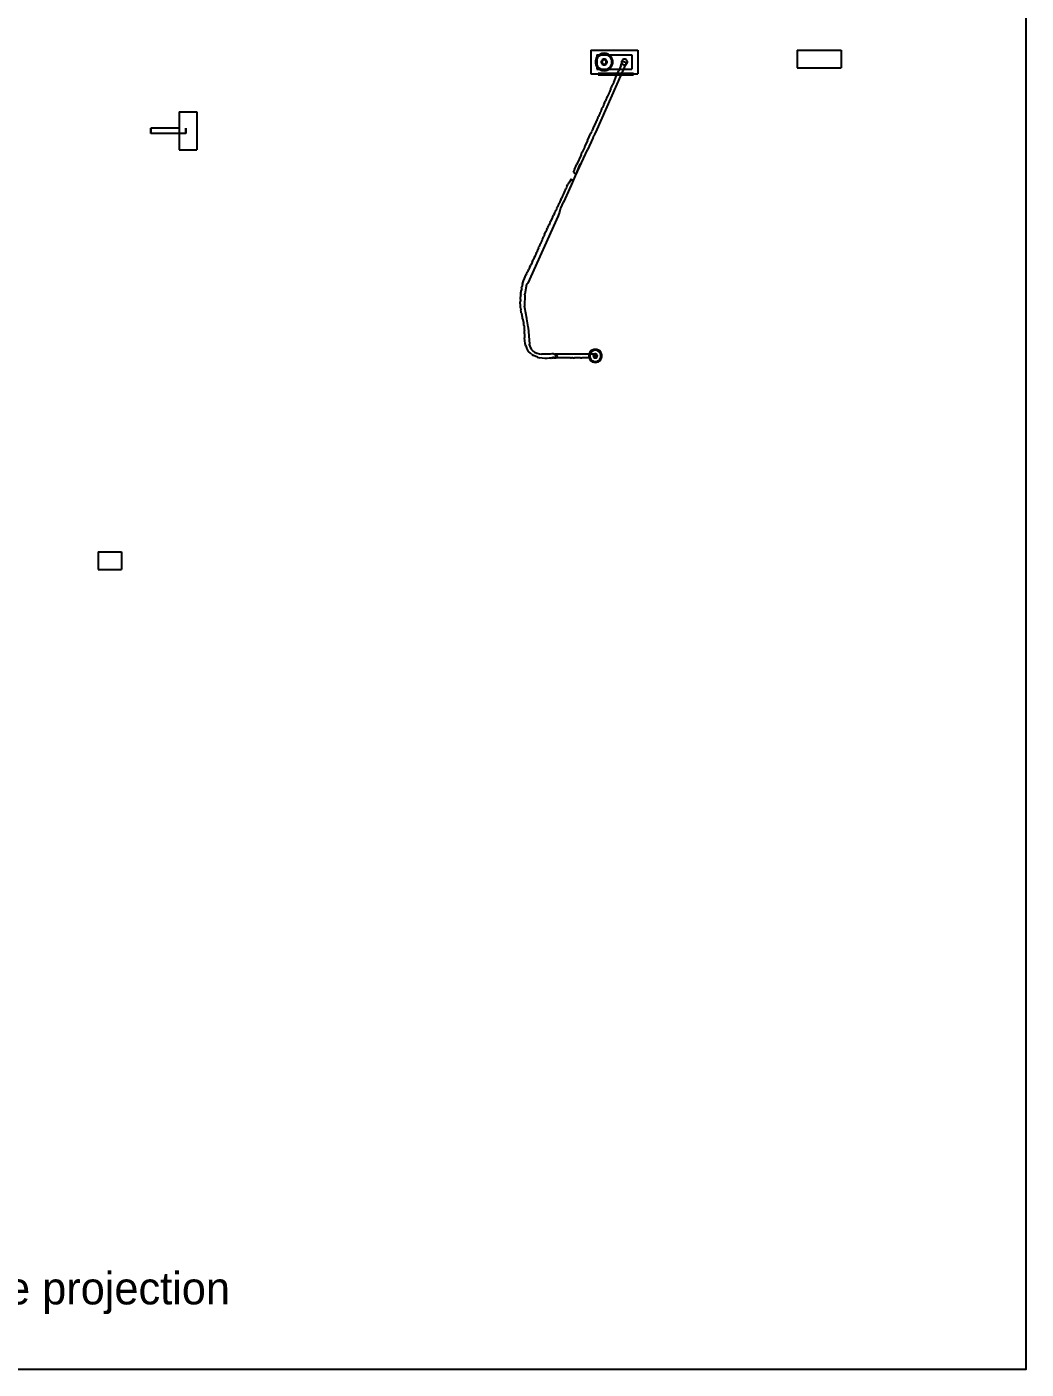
# Model space of a CAD drawing. Header units: millimetres. Extents: x -1253 to 582, y -1010 to 595.
# Drawn here: x -102 to 582, y -1010 to -92 of the extents above; entities that cross this region are included whole.
import ezdxf

# ---------------------------------------------------------------- set-up
doc = ezdxf.new("R2010")
doc.units = ezdxf.units.MM
for name, color, linetype in [('BORDER', 7, 'Continuous'), ('HIDDEN', 8, 'Continuous'), ('TEXT', 5, 'Continuous'), ('VISIBLE', 7, 'Continuous')]:
    doc.layers.add(name, color=color, linetype=linetype)

msp = doc.modelspace()

# ---------------------------------------------------------------- linework, layer by layer
at = {"layer": 'BORDER'}
msp.add_lwpolyline([(-1253.38, -1010.47), (581.55, -1010.47), (581.55, 594.76), (-1253.38, 594.76)], close=True, dxfattribs=at)
at = {"layer": 'HIDDEN'}
for points in [[(284, -108.52), (316, -108.52)], [(284, -108.52), (284, -124.52)], [(316, -108.52), (316, -124.52)], [(425, -108.52), (455, -108.52)], [(425, -108.52), (425, -120.52)], [(455, -108.52), (455, -120.52)], [(288, -111.52), (312, -111.52)], [(288, -111.52), (288, -121.52)], [(288, -113.23), (288, -119.81)], [(289.76, -111.52), (296.24, -111.52)], [(291.13, -115.81), (291.01, -116.28)], [(291.13, -115.81), (291.01, -116.28)], [(291.13, -115.81), (291.01, -116.28)], [(291.01, -116.28), (291.01, -116.76)], [(291.01, -116.28), (291.01, -116.76)], [(291.01, -116.28), (291.01, -116.76)], [(291.01, -116.76), (291.13, -117.23)], [(291.01, -116.76), (291.13, -117.23)], [(291.01, -116.76), (291.13, -117.23)], [(291.35, -115.38), (291.13, -115.81)], [(291.35, -115.38), (291.13, -115.81)], [(291.35, -115.38), (291.13, -115.81)], [(291.13, -117.23), (291.35, -117.66)], [(291.13, -117.23), (291.35, -117.66)], [(291.13, -117.23), (291.35, -117.66)], [(291.67, -115.02), (291.35, -115.38)], [(291.67, -115.02), (291.35, -115.38)], [(291.67, -115.02), (291.35, -115.38)], [(291.35, -117.66), (291.67, -118.02)], [(291.35, -117.66), (291.67, -118.02)], [(291.35, -117.66), (291.67, -118.02)], [(291.6, -115.99), (291.51, -116.34)], [(291.51, -116.34), (291.51, -116.7)], [(291.51, -116.7), (291.6, -117.05)], [(291.65, -116.01), (291.57, -116.35)], [(291.57, -116.35), (291.57, -116.69)], [(291.57, -116.69), (291.65, -117.03)], [(291.77, -115.67), (291.6, -115.99)], [(291.6, -117.05), (291.77, -117.37)], [(291.82, -115.7), (291.65, -116.01)], [(291.65, -117.03), (291.82, -117.34)], [(292.07, -114.75), (291.67, -115.02)], [(292.07, -114.75), (291.67, -115.02)], [(292.07, -114.75), (291.67, -115.02)], [(291.67, -118.02), (292.07, -118.29)], [(291.67, -118.02), (292.07, -118.29)], [(291.67, -118.02), (292.07, -118.29)], [(292.01, -115.4), (291.77, -115.67)], [(291.77, -117.37), (292.01, -117.64)], [(292.05, -115.44), (291.82, -115.7)], [(291.82, -117.34), (292.05, -117.6)], [(292.3, -115.19), (292.01, -115.4)], [(292.01, -117.64), (292.3, -117.85)], [(292.33, -115.25), (292.05, -115.44)], [(292.05, -117.6), (292.33, -117.79)], [(292.52, -114.58), (292.07, -114.75)], [(292.52, -114.58), (292.07, -114.75)], [(292.52, -114.58), (292.07, -114.75)], [(292.07, -118.29), (292.52, -118.46)], [(292.07, -118.29), (292.52, -118.46)], [(292.07, -118.29), (292.52, -118.46)], [(292.64, -115.06), (292.3, -115.19)], [(292.3, -117.85), (292.64, -117.98)], [(292.66, -115.12), (292.33, -115.25)], [(292.33, -117.79), (292.66, -117.92)], [(293, -114.52), (292.52, -114.58)], [(293, -114.52), (292.52, -114.58)], [(293, -114.52), (292.52, -114.58)], [(292.52, -118.46), (293, -118.52)], [(292.52, -118.46), (293, -118.52)], [(292.52, -118.46), (293, -118.52)], [(293, -115.02), (292.64, -115.06)], [(292.64, -117.98), (293, -118.02)], [(293, -115.08), (292.66, -115.12)], [(292.66, -117.92), (293, -117.96)], [(293.48, -114.58), (293, -114.52)], [(293.48, -114.58), (293, -114.52)], [(293.48, -114.58), (293, -114.52)], [(293.36, -115.06), (293, -115.02)], [(293.34, -115.12), (293, -115.08)], [(293, -117.96), (293.34, -117.92)], [(293, -118.02), (293.36, -117.98)], [(293, -118.52), (293.48, -118.46)], [(293, -118.52), (293.48, -118.46)], [(293, -118.52), (293.48, -118.46)], [(293.67, -115.25), (293.34, -115.12)], [(293.34, -117.92), (293.67, -117.79)], [(293.7, -115.19), (293.36, -115.06)], [(293.36, -117.98), (293.7, -117.85)], [(293.93, -114.75), (293.48, -114.58)], [(293.93, -114.75), (293.48, -114.58)], [(293.93, -114.75), (293.48, -114.58)], [(293.48, -118.46), (293.93, -118.29)], [(293.48, -118.46), (293.93, -118.29)], [(293.48, -118.46), (293.93, -118.29)], [(293.95, -115.44), (293.67, -115.25)], [(293.67, -117.79), (293.95, -117.6)], [(293.99, -115.4), (293.7, -115.19)], [(293.7, -117.85), (293.99, -117.64)], [(294.33, -115.02), (293.93, -114.75)], [(294.33, -115.02), (293.93, -114.75)], [(294.33, -115.02), (293.93, -114.75)], [(293.93, -118.29), (294.33, -118.02)], [(293.93, -118.29), (294.33, -118.02)], [(293.93, -118.29), (294.33, -118.02)], [(294.18, -115.7), (293.95, -115.44)], [(293.95, -117.6), (294.18, -117.34)], [(294.23, -115.67), (293.99, -115.4)], [(293.99, -117.64), (294.23, -117.37)], [(294.35, -116.01), (294.18, -115.7)], [(294.18, -117.34), (294.35, -117.03)], [(294.4, -115.99), (294.23, -115.67)], [(294.23, -117.37), (294.4, -117.05)], [(294.65, -115.38), (294.33, -115.02)], [(294.65, -115.38), (294.33, -115.02)], [(294.65, -115.38), (294.33, -115.02)], [(294.33, -118.02), (294.65, -117.66)], [(294.33, -118.02), (294.65, -117.66)], [(294.33, -118.02), (294.65, -117.66)], [(294.43, -116.35), (294.35, -116.01)], [(294.35, -117.03), (294.43, -116.69)], [(294.49, -116.34), (294.4, -115.99)], [(294.4, -117.05), (294.49, -116.7)], [(294.43, -116.69), (294.43, -116.35)], [(294.49, -116.7), (294.49, -116.34)], [(294.87, -115.81), (294.65, -115.38)], [(294.87, -115.81), (294.65, -115.38)], [(294.87, -115.81), (294.65, -115.38)], [(294.65, -117.66), (294.87, -117.23)], [(294.65, -117.66), (294.87, -117.23)], [(294.65, -117.66), (294.87, -117.23)], [(294.99, -116.28), (294.87, -115.81)], [(294.99, -116.28), (294.87, -115.81)], [(294.99, -116.28), (294.87, -115.81)], [(294.87, -117.23), (294.99, -116.76)], [(294.87, -117.23), (294.99, -116.76)], [(294.87, -117.23), (294.99, -116.76)], [(294.99, -116.76), (294.99, -116.28)], [(294.99, -116.76), (294.99, -116.28)], [(294.99, -116.76), (294.99, -116.28)], [(305.13, -115.81), (305.01, -116.28)], [(305.01, -116.28), (305.01, -116.76)], [(305.01, -116.76), (305.13, -117.23)], [(305.35, -115.38), (305.13, -115.81)], [(305.13, -117.23), (305.35, -117.66)], [(305.21, -117.38), (305.35, -117.66)], [(305.67, -115.02), (305.35, -115.38)], [(305.35, -117.66), (305.67, -118.02)], [(305.35, -117.66), (305.67, -118.02)], [(306.07, -114.75), (305.67, -115.02)], [(305.67, -118.02), (306.07, -118.29)], [(305.67, -118.02), (306.07, -118.29)], [(305.81, -116.02), (305.81, -116)], [(305.86, -116.06), (305.81, -116.02)], [(305.96, -116.12), (305.86, -116.06)], [(306.1, -116.2), (305.96, -116.12)], [(306.52, -114.58), (306.07, -114.75)], [(306.07, -118.29), (306.52, -118.46)], [(306.07, -118.29), (306.52, -118.46)], [(306.27, -116.29), (306.1, -116.2)], [(306.48, -116.39), (306.27, -116.29)], [(306.71, -116.5), (306.48, -116.39)], [(307, -114.52), (306.52, -114.58)], [(306.52, -118.46), (307, -118.52)], [(306.52, -118.46), (307, -118.52)], [(306.95, -116.61), (306.71, -116.5)], [(307.19, -116.71), (306.95, -116.61)], [(307.48, -114.58), (307, -114.52)], [(307, -118.52), (307.48, -118.46)], [(307, -118.52), (307.48, -118.46)], [(307.42, -116.8), (307.19, -116.71)], [(307.64, -116.89), (307.42, -116.8)], [(307.93, -114.75), (307.48, -114.58)], [(307.48, -118.46), (307.93, -118.29)], [(307.48, -118.46), (307.59, -118.42)], [(307.83, -116.96), (307.64, -116.89)], [(308, -117.01), (307.83, -116.96)], [(308.33, -115.02), (307.93, -114.75)], [(307.93, -118.29), (308.33, -118.02)], [(308.13, -117.04), (308, -117.01)], [(308.19, -117.04), (308.13, -117.04)], [(308.19, -117.04), (308.19, -117.04)], [(308.19, -117.04), (308.19, -117.04)], [(308.65, -115.38), (308.33, -115.02)], [(308.33, -118.02), (308.65, -117.66)], [(308.87, -115.81), (308.65, -115.38)], [(308.65, -117.66), (308.87, -117.23)], [(308.99, -116.28), (308.87, -115.81)], [(308.87, -117.23), (308.99, -116.76)], [(308.99, -116.76), (308.99, -116.28)], [(312, -111.52), (312, -121.52)], [(284, -124.52), (316, -124.52)], [(288, -121.52), (312, -121.52)], [(289, -124.12), (311, -124.12)], [(289, -124.12), (311, -124.12)], [(289, -124.12), (289, -124.52)], [(289, -124.12), (289, -125.32)], [(289, -125.32), (311, -125.32)], [(289.76, -121.52), (296.24, -121.52)], [(301.73, -125.32), (304.53, -125.32)], [(302.08, -124.52), (304.89, -124.52)], [(303.39, -121.52), (306.21, -121.52)], [(309, -124.12), (313, -124.12)], [(309, -124.12), (313, -124.12)], [(309, -124.12), (309, -125.32)], [(309, -124.12), (309, -125.32)], [(309, -125.32), (311, -125.32)], [(309, -125.32), (313, -125.32)], [(311, -124.12), (311, -124.52)], [(311, -124.12), (311, -125.32)], [(313, -124.12), (313, -124.52)], [(313, -124.12), (313, -125.32)], [(425, -120.52), (455, -120.52)], [(2.5, -150.52), (14.5, -150.52)], [(2.5, -150.52), (2.5, -176.52)], [(14.5, -150.52), (14.5, -176.52)], [(-17, -161.72), (-17, -161.77)], [(-17, -161.77), (-17, -161.93)], [(-17, -161.93), (-17, -162.17)], [(-17, -162.17), (-17, -162.5)], [(-17, -162.5), (-17, -162.88)], [(-17, -162.88), (-17, -163.3)], [(-17, -163.3), (-17, -163.74)], [(-17, -163.74), (-17, -164.16)], [(-17, -164.16), (-17, -164.54)], [(-17, -164.54), (-17, -164.87)], [(-17, -164.87), (-17, -165.11)], [(-17, -165.11), (-17, -165.27)], [(7, -161.72), (7, -161.77)], [(7, -161.77), (7, -161.72)], [(7, -161.77), (7, -161.93)], [(7, -161.93), (7, -161.77)], [(7, -161.93), (7, -162.17)], [(7, -162.17), (7, -161.93)], [(7, -162.17), (7, -162.5)], [(7, -162.5), (7, -162.17)], [(7, -162.5), (7, -162.88)], [(7, -162.88), (7, -162.5)], [(7, -162.88), (7, -163.3)], [(7, -163.3), (7, -162.88)], [(7, -163.3), (7, -163.74)], [(7, -163.74), (7, -163.3)], [(7, -163.74), (7, -164.16)], [(7, -164.16), (7, -163.74)], [(7, -164.16), (7, -164.54)], [(7, -164.54), (7, -164.16)], [(7, -164.54), (7, -164.87)], [(7, -164.87), (7, -164.54)], [(7, -164.87), (7, -165.11)], [(7, -165.11), (7, -164.87)], [(7, -165.11), (7, -165.27)], [(7, -165.27), (7, -165.11)], [(-17, -165.27), (-17, -165.32)], [(7, -165.32), (2.5, -165.32)], [(7, -165.27), (7, -165.32)], [(7, -165.32), (7, -165.27)], [(2.5, -176.52), (14.5, -176.52)], [(287, -316.22), (282.72, -316.22)], [(285.69, -317.02), (285.61, -317.35)], [(285.61, -317.35), (285.61, -317.69)], [(285.61, -317.69), (285.69, -318.02)], [(285.85, -316.72), (285.69, -317.02)], [(285.69, -318.02), (285.85, -318.32)], [(285.88, -317.09), (285.81, -317.38)], [(285.88, -317.09), (285.81, -317.38)], [(285.81, -317.38), (285.81, -317.66)], [(285.81, -317.38), (285.81, -317.66)], [(285.81, -317.66), (285.88, -317.95)], [(285.81, -317.66), (285.88, -317.95)], [(286.07, -316.47), (285.85, -316.72)], [(285.85, -318.32), (286.07, -318.57)], [(286.01, -316.84), (285.88, -317.09)], [(286.01, -316.84), (285.88, -317.09)], [(285.88, -317.95), (286.01, -318.2)], [(285.88, -317.95), (286.01, -318.2)], [(286.2, -316.62), (286.01, -316.84)], [(286.2, -316.62), (286.01, -316.84)], [(286.01, -318.2), (286.2, -318.42)], [(286.01, -318.2), (286.2, -318.42)], [(286.35, -316.28), (286.07, -316.47)], [(286.07, -318.57), (286.35, -318.76)], [(286.44, -316.46), (286.2, -316.62)], [(286.44, -316.46), (286.2, -316.62)], [(286.2, -318.42), (286.44, -318.58)], [(286.2, -318.42), (286.44, -318.58)], [(286.66, -316.16), (286.35, -316.28)], [(286.35, -318.76), (286.66, -318.88)], [(286.71, -316.35), (286.44, -316.46)], [(286.71, -316.35), (286.44, -316.46)], [(286.44, -318.58), (286.71, -318.69)], [(286.44, -318.58), (286.71, -318.69)], [(287, -316.12), (286.66, -316.16)], [(286.66, -318.88), (287, -318.92)], [(287, -316.32), (286.71, -316.35)], [(287, -316.32), (286.71, -316.35)], [(286.71, -318.69), (287, -318.72)], [(286.71, -318.69), (287, -318.72)], [(286.86, -317.15), (286.87, -316.9)], [(286.86, -317.41), (286.86, -317.15)], [(286.86, -317.67), (286.86, -317.41)], [(286.86, -317.93), (286.86, -317.67)], [(286.88, -318.17), (286.86, -317.93)], [(286.87, -316.9), (286.89, -316.68)], [(286.89, -318.38), (286.88, -318.17)], [(286.89, -316.68), (286.91, -316.5)], [(286.91, -318.56), (286.89, -318.38)], [(286.91, -316.5), (286.94, -316.36)], [(286.94, -318.7), (286.91, -318.56)], [(286.94, -316.36), (286.96, -316.26)], [(286.97, -318.78), (286.94, -318.7)], [(286.96, -316.26), (286.98, -316.23)], [(287, -318.82), (286.97, -318.78)], [(286.98, -316.23), (287, -316.22)], [(287.34, -316.16), (287, -316.12)], [(287, -316.22), (287.04, -316.26)], [(287.29, -316.35), (287, -316.32)], [(287.29, -316.35), (287, -316.32)], [(287, -318.72), (287.29, -318.69)], [(287, -318.72), (287.29, -318.69)], [(287.02, -318.8), (287, -318.82)], [(287, -318.82), (287, -318.82)], [(287, -318.92), (287.34, -318.88)], [(287.05, -318.73), (287.02, -318.8)], [(287.04, -316.26), (287.07, -316.38)], [(287.08, -318.61), (287.05, -318.73)], [(287.07, -316.38), (287.1, -316.55)], [(287.1, -318.44), (287.08, -318.61)], [(287.1, -316.55), (287.12, -316.74)], [(287.12, -318.24), (287.1, -318.44)], [(287.12, -316.74), (287.13, -316.97)], [(287.13, -318), (287.12, -318.24)], [(287.13, -316.97), (287.14, -317.22)], [(287.14, -317.75), (287.13, -318)], [(287.14, -317.22), (287.14, -317.48)], [(287.14, -317.48), (287.14, -317.75)], [(287.56, -316.46), (287.29, -316.35)], [(287.56, -316.46), (287.29, -316.35)], [(287.29, -318.69), (287.56, -318.58)], [(287.29, -318.69), (287.56, -318.58)], [(287.65, -316.28), (287.34, -316.16)], [(287.34, -318.88), (287.65, -318.76)], [(287.8, -316.62), (287.56, -316.46)], [(287.8, -316.62), (287.56, -316.46)], [(287.56, -318.58), (287.8, -318.42)], [(287.56, -318.58), (287.8, -318.42)], [(287.93, -316.47), (287.65, -316.28)], [(287.65, -318.76), (287.93, -318.57)], [(287.99, -316.84), (287.8, -316.62)], [(287.99, -316.84), (287.8, -316.62)], [(287.8, -318.42), (287.99, -318.2)], [(287.8, -318.42), (287.99, -318.2)], [(288.15, -316.72), (287.93, -316.47)], [(287.93, -318.57), (288.15, -318.32)], [(288.12, -317.09), (287.99, -316.84)], [(288.12, -317.09), (287.99, -316.84)], [(287.99, -318.2), (288.12, -317.95)], [(287.99, -318.2), (288.12, -317.95)], [(288.19, -317.38), (288.12, -317.09)], [(288.19, -317.38), (288.12, -317.09)], [(288.12, -317.95), (288.19, -317.66)], [(288.12, -317.95), (288.19, -317.66)], [(288.31, -317.02), (288.15, -316.72)], [(288.15, -318.32), (288.31, -318.02)], [(288.19, -317.66), (288.19, -317.38)], [(288.19, -317.66), (288.19, -317.38)], [(288.39, -317.35), (288.31, -317.02)], [(288.31, -318.02), (288.39, -317.69)], [(288.39, -317.69), (288.39, -317.35)], [(-53, -451.52), (-37, -451.52)], [(-53, -451.52), (-53, -463.52)], [(-37, -451.52), (-37, -463.52)], [(-53, -463.52), (-37, -463.52)]]:
    msp.add_lwpolyline(points, dxfattribs=at)
at = {"layer": 'VISIBLE'}
for points in [[(284, -108.52), (316, -108.52)], [(284, -108.52), (284, -124.52)], [(316, -108.52), (316, -124.52)], [(425, -108.52), (455, -108.52)], [(425, -108.52), (425, -120.52)], [(455, -108.52), (455, -120.52)], [(287.39, -114.39), (287.04, -115.8)], [(287.04, -115.8), (287.04, -117.24)], [(287.04, -117.24), (287.39, -118.65)], [(288.06, -113.11), (287.39, -114.39)], [(287.39, -118.65), (288.06, -119.93)], [(287.99, -114.62), (287.68, -115.87)], [(287.68, -115.87), (287.68, -117.17)], [(287.68, -117.17), (287.99, -118.42)], [(288.59, -113.47), (287.99, -114.62)], [(287.99, -118.42), (288.59, -119.57)], [(288, -111.52), (289.76, -111.52)], [(288, -111.52), (288, -113.23)], [(307.69, -118.19), (288.02, -162.61)], [(289.02, -112.03), (288.06, -113.11)], [(289.45, -112.51), (288.59, -113.47)], [(290.21, -111.21), (289.02, -112.03)], [(290.51, -111.77), (289.45, -112.51)], [(291.56, -110.69), (290.21, -111.21)], [(291.72, -111.31), (290.51, -111.77)], [(291.6, -115.99), (291.51, -116.34)], [(291.51, -116.34), (291.51, -116.7)], [(291.51, -116.7), (291.6, -117.05)], [(293, -110.52), (291.56, -110.69)], [(291.77, -115.67), (291.6, -115.99)], [(291.6, -117.05), (291.77, -117.37)], [(293, -111.16), (291.72, -111.31)], [(292.01, -115.4), (291.77, -115.67)], [(291.77, -117.37), (292.01, -117.64)], [(292.3, -115.19), (292.01, -115.4)], [(292.01, -117.64), (292.3, -117.85)], [(292.64, -115.06), (292.3, -115.19)], [(292.3, -117.85), (292.64, -117.98)], [(293, -115.02), (292.64, -115.06)], [(292.64, -117.98), (293, -118.02)], [(294.44, -110.69), (293, -110.52)], [(294.28, -111.31), (293, -111.16)], [(293.36, -115.06), (293, -115.02)], [(293, -118.02), (293.36, -117.98)], [(293.7, -115.19), (293.36, -115.06)], [(293.36, -117.98), (293.7, -117.85)], [(293.99, -115.4), (293.7, -115.19)], [(293.7, -117.85), (293.99, -117.64)], [(294.23, -115.67), (293.99, -115.4)], [(293.99, -117.64), (294.23, -117.37)], [(294.4, -115.99), (294.23, -115.67)], [(294.23, -117.37), (294.4, -117.05)], [(295.49, -111.77), (294.28, -111.31)], [(294.49, -116.34), (294.4, -115.99)], [(294.4, -117.05), (294.49, -116.7)], [(295.79, -111.21), (294.44, -110.69)], [(294.49, -116.7), (294.49, -116.34)], [(296.55, -112.51), (295.49, -111.77)], [(296.98, -112.03), (295.79, -111.21)], [(296.24, -111.52), (312, -111.52)], [(297.41, -113.47), (296.55, -112.51)], [(297.94, -113.11), (296.98, -112.03)], [(298.01, -114.62), (297.41, -113.47)], [(297.41, -119.57), (298.01, -118.42)], [(298.61, -114.39), (297.94, -113.11)], [(297.94, -119.93), (298.61, -118.65)], [(298.32, -115.87), (298.01, -114.62)], [(298.01, -118.42), (298.32, -117.17)], [(298.32, -117.17), (298.32, -115.87)], [(298.96, -115.8), (298.61, -114.39)], [(298.61, -118.65), (298.96, -117.24)], [(298.96, -117.24), (298.96, -115.8)], [(304.43, -119.16), (303.04, -122.31)], [(304.43, -119.16), (304.76, -118.4)], [(304.76, -118.4), (305.19, -117.41)], [(305.13, -115.81), (305.01, -116.28)], [(305.01, -116.28), (305.01, -116.76)], [(305.01, -116.76), (305.13, -117.23)], [(305.35, -115.38), (305.13, -115.81)], [(305.13, -117.23), (305.21, -117.38)], [(305.19, -117.41), (305.21, -117.38)], [(305.67, -115.02), (305.35, -115.38)], [(305.58, -116.52), (305.81, -116)], [(306.07, -114.75), (305.67, -115.02)], [(305.81, -116), (305.86, -116)], [(305.81, -116), (305.81, -116)], [(305.86, -116), (305.96, -116.02)], [(305.96, -116.02), (306.1, -116.06)], [(306.52, -114.58), (306.07, -114.75)], [(306.1, -116.06), (306.27, -116.12)], [(306.27, -116.12), (306.48, -116.2)], [(306.48, -116.2), (306.71, -116.29)], [(307, -114.52), (306.52, -114.58)], [(306.71, -116.29), (306.95, -116.39)], [(306.95, -116.39), (307.19, -116.49)], [(307.48, -114.58), (307, -114.52)], [(307.19, -116.49), (307.43, -116.6)], [(307.43, -116.6), (307.64, -116.7)], [(307.93, -114.75), (307.48, -114.58)], [(307.59, -118.42), (307.93, -118.29)], [(307.64, -116.7), (307.83, -116.8)], [(308.09, -117.26), (307.69, -118.19)], [(307.83, -116.8), (307.99, -116.88)], [(308.33, -115.02), (307.93, -114.75)], [(307.93, -118.29), (308.33, -118.02)], [(307.99, -116.88), (308.1, -116.95)], [(308.09, -117.26), (308.18, -117.07)], [(308.1, -116.95), (308.17, -117)], [(308.17, -117), (308.19, -117.03)], [(308.19, -117.03), (308.19, -117.04)], [(308.65, -115.38), (308.33, -115.02)], [(308.33, -118.02), (308.65, -117.66)], [(308.87, -115.81), (308.65, -115.38)], [(308.65, -117.66), (308.87, -117.23)], [(308.99, -116.28), (308.87, -115.81)], [(308.87, -117.23), (308.99, -116.76)], [(308.99, -116.76), (308.99, -116.28)], [(312, -111.52), (312, -121.52)], [(284, -124.52), (302.08, -124.52)], [(288, -119.81), (288, -121.52)], [(288, -121.52), (289.76, -121.52)], [(288.06, -119.93), (289.02, -121.01)], [(288.59, -119.57), (289.45, -120.53)], [(289, -124.52), (289, -125.32)], [(289, -125.32), (301.73, -125.32)], [(289.02, -121.01), (290.21, -121.83)], [(289.45, -120.53), (290.51, -121.27)], [(290.21, -121.83), (291.56, -122.35)], [(290.51, -121.27), (291.72, -121.73)], [(291.56, -122.35), (293, -122.52)], [(291.72, -121.73), (293, -121.88)], [(293, -121.88), (294.28, -121.73)], [(293, -122.52), (294.44, -122.35)], [(294.28, -121.73), (295.49, -121.27)], [(294.44, -122.35), (295.79, -121.83)], [(295.49, -121.27), (296.55, -120.53)], [(295.79, -121.83), (296.98, -121.01)], [(296.24, -121.52), (303.39, -121.52)], [(296.55, -120.53), (297.41, -119.57)], [(296.98, -121.01), (297.94, -119.93)], [(300.28, -128.63), (301.59, -125.64)], [(301.59, -125.64), (303.04, -122.31)], [(304.53, -125.32), (311, -125.32)], [(304.89, -124.52), (316, -124.52)], [(306.21, -121.52), (312, -121.52)], [(311, -124.52), (311, -125.32)], [(311, -125.32), (313, -125.32)], [(313, -124.52), (313, -125.32)], [(425, -120.52), (455, -120.52)], [(296.33, -137.66), (296.14, -138.1)], [(296.58, -137.09), (296.33, -137.66)], [(297.12, -135.86), (296.58, -137.09)], [(297.13, -135.84), (297.12, -135.86)], [(297.13, -135.84), (297.14, -135.8)], [(297.14, -135.8), (297.16, -135.77)], [(297.52, -134.94), (297.16, -135.77)], [(297.52, -134.94), (297.68, -134.58)], [(297.68, -134.58), (298.06, -133.7)], [(298.21, -133.36), (298.06, -133.7)], [(298.21, -133.36), (298.63, -132.4)], [(298.63, -132.4), (298.64, -132.37)], [(298.64, -132.37), (298.66, -132.35)], [(298.66, -132.35), (298.67, -132.32)], [(298.67, -132.32), (298.68, -132.3)], [(298.68, -132.3), (298.73, -132.18)], [(298.73, -132.17), (298.74, -132.16)], [(298.73, -132.18), (298.73, -132.17)], [(298.74, -132.15), (298.75, -132.14)], [(298.74, -132.15), (298.74, -132.15)], [(298.74, -132.16), (298.74, -132.15)], [(299.15, -131.22), (298.75, -132.13)], [(298.75, -132.13), (298.75, -132.14)], [(299.17, -131.16), (299.15, -131.22)], [(299.59, -130.2), (299.17, -131.16)], [(299.59, -130.2), (299.8, -129.74)], [(299.8, -129.74), (299.81, -129.71)], [(300.04, -129.18), (299.81, -129.71)], [(300.06, -129.14), (300.04, -129.18)], [(300.08, -129.09), (300.06, -129.14)], [(300.08, -129.09), (300.11, -129.01)], [(300.11, -129.01), (300.17, -128.88)], [(300.17, -128.88), (300.28, -128.63)], [(292.59, -146.16), (292.11, -147.24)], [(292.67, -145.98), (292.59, -146.16)], [(292.75, -145.79), (292.67, -145.98)], [(292.75, -145.79), (293.23, -144.72)], [(293.37, -144.4), (293.23, -144.72)], [(293.37, -144.4), (293.98, -143.01)], [(294.37, -142.13), (293.98, -143.01)], [(294.37, -142.13), (294.48, -141.89)], [(294.76, -141.25), (294.48, -141.89)], [(294.76, -141.25), (295.31, -139.99)], [(295.31, -139.99), (295.4, -139.79)], [(296.14, -138.1), (295.4, -139.79)], [(2.5, -150.52), (14.5, -150.52)], [(2.5, -150.52), (2.5, -176.52)], [(14.5, -150.52), (14.5, -176.52)], [(288.55, -155.17), (288.11, -156.12)], [(288.72, -154.78), (288.55, -155.17)], [(288.72, -154.78), (289.15, -153.84)], [(289.4, -153.27), (289.15, -153.84)], [(289.45, -153.17), (289.4, -153.27)], [(290.06, -151.81), (289.45, -153.17)], [(290.16, -151.59), (290.06, -151.81)], [(290.16, -151.59), (290.51, -150.82)], [(290.57, -150.7), (290.51, -150.82)], [(290.69, -150.43), (290.57, -150.7)], [(290.82, -150.14), (290.69, -150.43)], [(290.94, -149.85), (290.82, -150.14)], [(290.94, -149.85), (291.13, -149.43)], [(291.13, -149.43), (291.41, -148.82)], [(291.41, -148.82), (291.52, -148.57)], [(291.52, -148.57), (291.72, -148.11)], [(291.72, -148.11), (291.86, -147.79)], [(291.86, -147.79), (291.97, -147.55)], [(292.11, -147.24), (291.97, -147.55)], [(-17, -161.77), (-17, -161.72)], [(2.5, -161.72), (-17, -161.72)], [(-17, -161.93), (-17, -161.77)], [(-17, -162.17), (-17, -161.93)], [(-17, -162.5), (-17, -162.17)], [(-17, -162.88), (-17, -162.5)], [(-17, -163.3), (-17, -162.88)], [(-17, -163.74), (-17, -163.3)], [(-17, -164.16), (-17, -163.74)], [(-17, -164.54), (-17, -164.16)], [(-17, -164.87), (-17, -164.54)], [(-17, -165.11), (-17, -164.87)], [(-17, -165.27), (-17, -165.11)], [(283.7, -165.75), (283.94, -165.23)], [(283.94, -165.23), (284, -165.11)], [(284.14, -164.8), (284, -165.11)], [(284.14, -164.8), (284.52, -163.97)], [(284.86, -163.23), (284.52, -163.97)], [(284.86, -163.23), (285.04, -162.84)], [(285.6, -161.63), (285.04, -162.84)], [(285.96, -160.85), (285.6, -161.63)], [(286.3, -160.1), (285.96, -160.85)], [(287.37, -157.76), (286.3, -160.1)], [(288.02, -162.61), (286.42, -166.16)], [(287.73, -156.97), (287.37, -157.76)], [(287.77, -156.88), (287.73, -156.97)], [(287.96, -156.46), (287.77, -156.88)], [(288.11, -156.12), (287.96, -156.46)], [(-17, -165.32), (-17, -165.27)], [(2.5, -165.32), (-17, -165.32)], [(279.88, -174.09), (279.69, -174.52)], [(281.69, -170.14), (279.88, -174.09)], [(285.37, -168.5), (281.63, -176.69)], [(281.69, -170.14), (282.82, -167.67)], [(282.82, -167.67), (283.51, -166.17)], [(283.51, -166.17), (283.55, -166.08)], [(283.55, -166.08), (283.57, -166.04)], [(283.57, -166.04), (283.67, -165.83)], [(283.67, -165.83), (283.7, -165.75)], [(285.68, -167.81), (285.37, -168.5)], [(285.68, -167.81), (285.85, -167.45)], [(285.85, -167.45), (285.86, -167.43)], [(285.86, -167.43), (285.9, -167.33)], [(285.9, -167.33), (286.05, -167.01)], [(286.42, -166.16), (286.05, -167.01)], [(2.5, -176.52), (14.5, -176.52)], [(273.45, -194.26), (281.63, -176.69)], [(277.37, -180.1), (274.33, -186.39)], [(277.37, -180.1), (278.06, -178.11)], [(279.52, -174.88), (278.06, -178.11)], [(279.69, -174.52), (279.52, -174.88)], [(272.72, -189.98), (271.91, -191.8)], [(271.91, -191.8), (273.79, -193.17)], [(272.72, -189.98), (274.33, -186.39)], [(276.34, -186.35), (273.79, -193.17)], [(276.34, -186.35), (276.21, -186.68)], [(270.48, -200.71), (265.14, -212.46)], [(267.57, -201.51), (267.23, -202.25)], [(267.57, -201.51), (268.1, -200.33)], [(268.43, -199.63), (268.1, -200.33)], [(268.96, -199.37), (268.43, -199.63)], [(270.5, -196.56), (268.96, -199.37)], [(271.16, -199.22), (270.48, -200.71)], [(270.82, -196.85), (270.5, -196.56)], [(271.55, -198.18), (270.82, -196.85)], [(271.59, -198.26), (271.16, -199.22)], [(271.59, -198.26), (271.97, -197.46)], [(271.97, -197.46), (273.45, -194.26)], [(263.55, -210.37), (263.01, -211.53)], [(263.55, -210.37), (263.84, -209.74)], [(264.09, -209.18), (263.84, -209.74)], [(264.3, -208.75), (264.09, -209.18)], [(264.57, -208.13), (264.3, -208.75)], [(265.07, -207.08), (264.57, -208.13)], [(265.26, -206.62), (265.07, -207.08)], [(265.72, -205.61), (265.26, -206.62)], [(266.23, -204.47), (265.72, -205.61)], [(266.63, -203.88), (266.23, -204.47)], [(266.63, -203.88), (266.74, -203.34)], [(267.03, -202.71), (266.74, -203.34)], [(267.23, -202.25), (267.03, -202.71)], [(258.98, -220.11), (258.45, -221.25)], [(258.98, -220.11), (259.04, -219.99)], [(259.04, -219.99), (259.2, -219.64)], [(259.2, -219.64), (259.52, -218.97)], [(259.59, -218.83), (259.52, -218.97)], [(259.66, -218.69), (259.59, -218.83)], [(259.93, -218.11), (259.66, -218.69)], [(260.07, -217.82), (259.93, -218.11)], [(260.14, -217.67), (260.07, -217.82)], [(260.37, -217.17), (260.14, -217.67)], [(260.41, -217.09), (260.37, -217.17)], [(260.51, -216.88), (260.41, -217.09)], [(260.62, -216.65), (260.51, -216.88)], [(260.62, -216.65), (260.87, -216.11)], [(261.26, -215.28), (260.87, -216.11)], [(261.38, -215.02), (261.26, -215.28)], [(261.66, -214.44), (261.38, -215.02)], [(262.44, -219.14), (261.65, -221.69)], [(261.88, -213.95), (261.66, -214.44)], [(262.2, -213.27), (261.88, -213.95)], [(262.2, -213.27), (262.32, -213.02)], [(262.44, -212.76), (262.32, -213.02)], [(263.01, -211.53), (262.44, -212.76)], [(262.75, -218.05), (262.44, -219.14)], [(262.83, -217.7), (262.75, -218.05)], [(262.85, -217.61), (262.83, -217.7)], [(262.86, -217.59), (262.85, -217.61)], [(262.9, -217.48), (262.86, -217.59)], [(263.03, -217.19), (262.9, -217.48)], [(263.39, -216.39), (263.03, -217.19)], [(263.39, -216.39), (265.14, -212.46)], [(261.65, -221.69), (240.83, -267.74)], [(254.48, -229.71), (254.82, -228.98)], [(254.87, -228.88), (254.82, -228.98)], [(255.19, -228.18), (254.87, -228.88)], [(255.3, -227.94), (255.19, -228.18)], [(255.3, -227.94), (255.36, -227.82)], [(255.96, -226.53), (255.36, -227.82)], [(256.05, -226.35), (255.96, -226.53)], [(256.05, -226.35), (256.37, -225.66)], [(257.75, -222.72), (256.37, -225.66)], [(257.75, -222.72), (257.94, -222.31)], [(257.94, -222.31), (258.45, -221.25)], [(250.23, -239.11), (250.59, -238.3)], [(250.76, -237.93), (250.59, -238.3)], [(251.05, -237.27), (250.76, -237.93)], [(251.05, -237.27), (251.16, -237.02)], [(251.29, -236.72), (251.16, -237.02)], [(251.29, -236.72), (251.44, -236.41)], [(251.44, -236.41), (251.82, -235.55)], [(252.02, -235.11), (251.82, -235.55)], [(252.1, -234.94), (252.02, -235.11)], [(252.28, -234.53), (252.1, -234.94)], [(252.28, -234.53), (253.04, -232.85)], [(253.08, -232.78), (253.04, -232.85)], [(253.08, -232.78), (253.23, -232.44)], [(253.45, -231.97), (253.23, -232.44)], [(253.53, -231.79), (253.45, -231.97)], [(253.67, -231.49), (253.53, -231.79)], [(253.89, -231), (253.67, -231.49)], [(253.89, -231), (254.14, -230.45)], [(254.38, -229.92), (254.14, -230.45)], [(254.48, -229.71), (254.38, -229.92)], [(246.58, -247.3), (246.33, -247.87)], [(246.72, -247), (246.58, -247.3)], [(246.72, -247), (246.77, -246.89)], [(246.77, -246.89), (246.78, -246.85)], [(246.78, -246.85), (246.88, -246.64)], [(246.88, -246.64), (246.91, -246.57)], [(246.91, -246.57), (246.93, -246.52)], [(246.95, -246.47), (246.93, -246.52)], [(247.25, -245.8), (246.95, -246.47)], [(247.43, -245.4), (247.25, -245.8)], [(247.43, -245.4), (247.65, -244.92)], [(247.75, -244.69), (247.65, -244.92)], [(247.89, -244.37), (247.75, -244.69)], [(248.19, -243.7), (247.89, -244.37)], [(248.19, -243.7), (248.4, -243.21)], [(248.4, -243.21), (248.55, -242.89)], [(248.69, -242.56), (248.55, -242.89)], [(249.17, -241.5), (248.69, -242.56)], [(249.46, -240.83), (249.17, -241.5)], [(249.5, -240.76), (249.46, -240.83)], [(249.56, -240.61), (249.5, -240.76)], [(249.72, -240.24), (249.56, -240.61)], [(249.72, -240.24), (250.1, -239.4)], [(250.23, -239.11), (250.1, -239.4)], [(242.15, -256.91), (242.06, -257.11)], [(242.15, -256.91), (242.27, -256.67)], [(242.27, -256.67), (242.82, -255.51)], [(243.55, -253.95), (242.82, -255.51)], [(243.55, -253.95), (243.6, -253.84)], [(243.71, -253.59), (243.6, -253.84)], [(243.78, -253.46), (243.71, -253.59)], [(243.91, -253.16), (243.78, -253.46)], [(243.91, -253.16), (244.42, -252.07)], [(244.42, -252.07), (244.63, -251.6)], [(244.63, -251.6), (244.7, -251.45)], [(245.01, -250.77), (244.7, -251.45)], [(245.06, -250.66), (245.01, -250.77)], [(245.62, -249.42), (245.06, -250.66)], [(245.84, -248.95), (245.62, -249.42)], [(246.11, -248.35), (245.84, -248.95)], [(246.33, -247.87), (246.11, -248.35)], [(237.27, -268.17), (238, -266.06)], [(238, -266.06), (238.57, -264.66)], [(238.57, -264.66), (239.13, -263.37)], [(239.13, -263.37), (239.82, -261.84)], [(240.05, -261.36), (239.82, -261.84)], [(240.05, -261.36), (240.64, -260.1)], [(241.11, -259.1), (240.64, -260.1)], [(241.11, -259.1), (241.34, -258.61)], [(241.63, -258), (241.34, -258.61)], [(241.77, -257.71), (241.63, -258)], [(242.06, -257.11), (241.77, -257.71)], [(236.01, -275.5), (236.1, -274.58)], [(236.13, -274.29), (236.1, -274.58)], [(236.13, -274.29), (236.15, -274.17)], [(236.15, -274.17), (236.21, -273.61)], [(236.21, -273.61), (236.32, -272.79)], [(236.42, -272.06), (236.32, -272.79)], [(236.56, -271.22), (236.42, -272.06)], [(236.56, -271.22), (236.69, -270.51)], [(237.27, -268.17), (236.69, -270.51)], [(238.63, -275.42), (238.64, -275.37)], [(238.64, -275.37), (238.72, -275.27)], [(239.93, -268.71), (238.72, -275.27)], [(239.92, -268.41), (239.91, -268.5)], [(239.91, -268.5), (239.93, -268.71)], [(239.95, -268.41), (239.92, -268.41)], [(240.08, -268.32), (239.95, -268.41)], [(240.83, -267.74), (240.08, -268.32)], [(235.73, -280.23), (235.72, -280.35)], [(235.72, -280.35), (235.72, -280.58)], [(235.72, -281.65), (235.72, -280.58)], [(235.74, -282.2), (235.72, -281.65)], [(235.74, -279.61), (235.73, -280.23)], [(235.77, -278.83), (235.74, -279.61)], [(235.74, -282.33), (235.74, -282.2)], [(235.75, -282.46), (235.74, -282.33)], [(235.78, -283.17), (235.75, -282.46)], [(235.77, -278.83), (235.78, -278.62)], [(235.78, -278.62), (235.79, -278.36)], [(235.78, -283.23), (235.78, -283.17)], [(235.79, -283.39), (235.78, -283.23)], [(235.79, -278.36), (235.81, -278.01)], [(235.89, -284.61), (235.79, -283.39)], [(235.81, -278.01), (235.83, -277.84)], [(235.83, -277.84), (235.87, -277.15)], [(235.9, -276.8), (235.87, -277.15)], [(235.92, -276.5), (235.9, -276.8)], [(235.95, -276.21), (235.92, -276.5)], [(236.01, -275.5), (235.95, -276.21)], [(238.47, -283.85), (238.48, -283.81)], [(238.47, -283.85), (238.5, -283.96)], [(238.48, -283.81), (238.55, -283.6)], [(238.5, -283.96), (238.63, -284.36)], [(238.7, -275.85), (238.55, -283.6)], [(238.63, -275.42), (238.65, -275.51)], [(238.63, -284.36), (239.94, -291.72)], [(238.65, -275.51), (238.7, -275.85)], [(235.89, -284.61), (236.05, -285.98)], [(236.29, -287.44), (236.05, -285.98)], [(236.39, -287.99), (236.29, -287.44)], [(236.39, -287.99), (236.44, -288.25)], [(236.44, -288.25), (236.57, -288.87)], [(236.57, -288.87), (236.68, -289.36)], [(236.68, -289.36), (236.73, -289.55)], [(236.73, -289.55), (236.82, -289.98)], [(236.82, -289.98), (237.08, -291.07)], [(237.11, -291.2), (237.08, -291.07)], [(237.32, -292.07), (237.11, -291.2)], [(237.32, -292.07), (237.52, -292.93)], [(237.52, -292.93), (237.54, -293.04)], [(237.54, -293.04), (237.55, -293.08)], [(237.55, -293.08), (237.65, -293.53)], [(237.65, -293.53), (237.67, -293.61)], [(237.67, -293.61), (237.68, -293.7)], [(237.68, -293.7), (237.76, -294.04)], [(239.94, -291.72), (239.92, -291.92)], [(239.92, -291.92), (239.92, -291.94)], [(239.92, -291.94), (239.92, -292.04)], [(239.92, -292.04), (239.95, -292.18)], [(239.95, -292.18), (240.92, -297.59)], [(237.76, -294.04), (237.89, -294.71)], [(237.89, -294.71), (237.93, -294.93)], [(237.93, -294.93), (237.97, -295.17)], [(238.05, -295.68), (237.97, -295.17)], [(238.14, -296.23), (238.05, -295.68)], [(238.2, -296.66), (238.14, -296.23)], [(238.2, -296.66), (238.25, -297.12)], [(238.25, -297.12), (238.28, -297.35)], [(238.29, -297.47), (238.28, -297.35)], [(238.29, -297.47), (238.38, -298.36)], [(238.38, -298.36), (238.41, -298.78)], [(238.41, -298.78), (238.43, -299.08)], [(238.43, -299.08), (238.45, -299.4)], [(238.45, -299.4), (238.5, -300.34)], [(238.56, -302.47), (238.5, -300.34)], [(238.56, -302.47), (238.64, -305.04)], [(240.94, -297.7), (240.92, -297.59)], [(240.94, -297.7), (240.94, -297.76)], [(240.94, -297.76), (240.96, -297.9)], [(240.96, -297.9), (240.98, -298.07)], [(240.98, -298.07), (242.05, -309.56)], [(238.81, -307.28), (238.64, -305.04)], [(239.07, -309.03), (238.81, -307.28)], [(239.43, -310.53), (239.07, -309.03)], [(239.43, -310.53), (240, -312.09)], [(240, -312.09), (240.03, -312.16)], [(241.98, -310.14), (241.99, -310.09)], [(242.02, -310.23), (241.98, -310.14)], [(241.99, -310.09), (242, -310.03)], [(242, -310.03), (242.05, -309.56)], [(242.02, -310.23), (242.45, -311.52)], [(242.45, -311.52), (242.45, -311.55)], [(242.45, -311.55), (242.49, -311.61)], [(242.49, -311.61), (243.11, -312.76)], [(240.03, -312.16), (240.73, -313.49)], [(240.73, -313.49), (241.63, -314.74)], [(242.57, -315.71), (241.63, -314.74)], [(243.58, -316.53), (242.57, -315.71)], [(243.11, -312.76), (243.13, -312.79)], [(243.13, -312.79), (244.03, -313.87)], [(243.58, -316.53), (244.66, -317.21)], [(244.03, -313.87), (244.07, -313.94)], [(244.07, -313.94), (244.12, -313.97)], [(244.12, -313.97), (245.38, -314.89)], [(245.82, -317.78), (244.66, -317.21)], [(245.38, -314.89), (245.43, -314.94)], [(245.43, -314.94), (245.49, -314.96)], [(245.49, -314.96), (247.03, -315.63)], [(247.43, -318.37), (245.82, -317.78)], [(247.07, -315.67), (247.03, -315.63)], [(247.07, -315.67), (247.13, -315.67)], [(247.13, -315.67), (248.9, -316.1)], [(247.43, -318.37), (249.1, -318.79)], [(248.92, -316.12), (248.9, -316.1)], [(248.93, -316.11), (248.92, -316.12)], [(248.93, -316.11), (250.18, -316.29)], [(250.77, -319.05), (249.1, -318.79)], [(250.85, -316.35), (250.18, -316.29)], [(252.4, -319.18), (250.77, -319.05)], [(252.77, -316.41), (250.85, -316.35)], [(254.02, -319.19), (252.4, -319.18)], [(254.54, -316.36), (252.77, -316.41)], [(255.48, -319.11), (254.02, -319.19)], [(256.16, -316.27), (254.54, -316.36)], [(256.54, -318.99), (255.48, -319.11)], [(257.2, -316.2), (256.16, -316.27)], [(256.54, -318.99), (256.67, -318.97)], [(256.67, -318.97), (256.77, -318.96)], [(257.6, -318.82), (256.77, -318.96)], [(258.06, -316.15), (257.2, -316.2)], [(257.6, -318.82), (257.68, -318.81)], [(257.8, -318.78), (257.68, -318.81)], [(258.27, -318.68), (257.8, -318.78)], [(258, -318.74), (258.06, -318.76)], [(258.45, -316.14), (258.06, -316.15)], [(258.06, -318.76), (258.39, -318.82)], [(258.36, -318.67), (258.27, -318.68)], [(258.59, -318.6), (258.36, -318.67)], [(258.55, -318.82), (258.39, -318.82)], [(258.45, -316.14), (258.49, -316.13)], [(258.49, -316.13), (258.54, -316.14)], [(258.54, -316.14), (258.77, -316.15)], [(258.55, -318.82), (258.55, -318.82)], [(258.57, -318.82), (258.55, -318.82)], [(258.57, -318.82), (258.58, -318.82)], [(258.58, -318.82), (258.59, -318.83)], [(258.58, -318.82), (258.58, -318.82)], [(258.59, -318.6), (258.72, -318.58)], [(258.59, -318.83), (258.61, -318.82)], [(258.63, -318.82), (258.64, -318.82)], [(258.67, -318.82), (258.64, -318.82)], [(258.73, -318.82), (258.67, -318.82)], [(258.72, -318.58), (258.92, -318.49)], [(258.73, -318.82), (258.73, -318.82)], [(258.74, -318.82), (258.73, -318.82)], [(258.76, -318.82), (258.74, -318.82)], [(258.76, -318.82), (258.78, -318.82)], [(258.92, -316.17), (258.77, -316.15)], [(258.78, -318.82), (258.82, -318.82)], [(258.82, -318.82), (258.85, -318.82)], [(258.85, -318.82), (258.86, -318.82)], [(258.88, -318.82), (258.86, -318.82)], [(258.93, -318.82), (258.88, -318.82)], [(259.15, -316.22), (258.92, -316.17)], [(258.94, -318.82), (258.93, -318.82)], [(258.95, -318.82), (258.94, -318.82)], [(258.95, -318.82), (258.97, -318.82)], [(258.97, -318.82), (259, -318.82)], [(259.01, -318.82), (259, -318.82)], [(259.03, -318.81), (259.06, -318.82)], [(259.17, -318.82), (259.06, -318.82)], [(259.15, -316.22), (259.57, -316.22)], [(259.15, -316.22), (259.57, -316.44)], [(259.19, -318.82), (259.17, -318.82)], [(259.24, -318.8), (259.25, -318.82)], [(259.25, -318.82), (259.27, -318.82)], [(259.27, -318.82), (259.27, -318.82)], [(259.29, -318.82), (259.27, -318.82)], [(259.29, -318.82), (259.3, -318.82)], [(259.35, -318.8), (259.33, -318.82)], [(259.33, -318.82), (259.36, -318.82)], [(259.36, -318.82), (259.41, -318.82)], [(259.41, -318.82), (259.44, -318.82)], [(259.44, -318.82), (259.45, -318.82)], [(259.44, -318.82), (259.44, -318.82)], [(259.49, -318.81), (259.52, -318.82)], [(259.53, -318.8), (259.51, -318.81)], [(259.52, -318.8), (259.53, -318.82)], [(259.55, -318.83), (259.52, -318.82)], [(259.53, -318.83), (259.52, -318.82)], [(260.01, -317.22), (259.53, -318.25)], [(259.53, -318.82), (259.53, -318.82)], [(259.53, -318.82), (259.53, -318.82)], [(259.53, -318.82), (259.55, -318.82)], [(259.55, -318.83), (259.53, -318.83)], [(260.34, -318.55), (259.55, -318.83)], [(259.55, -318.82), (259.55, -318.83)], [(259.89, -316.22), (259.57, -316.22)], [(260.25, -316.46), (259.57, -316.22)], [(259.57, -316.44), (259.95, -316.93)], [(259.61, -318.82), (259.6, -318.81)], [(259.61, -318.82), (259.65, -318.82)], [(259.74, -318.82), (259.65, -318.82)], [(259.74, -318.82), (260.16, -318.82)], [(260.59, -316.22), (259.89, -316.22)], [(259.95, -316.93), (260.01, -317.22)], [(260.57, -318.82), (260.16, -318.82)], [(260.25, -316.46), (260.45, -316.6)], [(260.44, -318.46), (260.34, -318.55)], [(260.44, -318.46), (260.79, -317.89)], [(260.64, -316.82), (260.45, -316.6)], [(261.18, -318.82), (260.57, -318.82)], [(261.21, -316.22), (260.59, -316.22)], [(260.8, -317.09), (260.64, -316.82)], [(260.83, -317.32), (260.79, -317.89)], [(260.8, -317.09), (260.83, -317.32)], [(262, -318.82), (261.18, -318.82)], [(262.03, -316.22), (261.21, -316.22)], [(263.06, -318.82), (262, -318.82)], [(262.89, -316.22), (262.03, -316.22)], [(263.99, -316.22), (262.89, -316.22)], [(264.29, -318.82), (263.06, -318.82)], [(265.71, -316.22), (263.99, -316.22)], [(265.19, -318.82), (264.29, -318.82)], [(266.14, -318.82), (265.19, -318.82)], [(270.46, -316.22), (265.71, -316.22)], [(267.14, -318.82), (266.14, -318.82)], [(268.15, -318.82), (267.14, -318.82)], [(268.78, -318.82), (268.15, -318.82)], [(269.4, -318.82), (268.78, -318.82)], [(270.02, -318.82), (269.4, -318.82)], [(270.02, -318.82), (270.64, -318.82)], [(282.72, -316.22), (270.46, -316.22)], [(271.7, -318.82), (270.64, -318.82)], [(271.7, -318.82), (272.73, -318.82)], [(273.75, -318.82), (272.73, -318.82)], [(274.74, -318.82), (273.75, -318.82)], [(275.77, -318.82), (274.74, -318.82)], [(276.79, -318.82), (275.77, -318.82)], [(276.79, -318.82), (277.8, -318.82)], [(278.82, -318.82), (277.8, -318.82)], [(279.8, -318.82), (278.82, -318.82)], [(280.45, -318.82), (279.8, -318.82)], [(281.95, -318.82), (280.45, -318.82)], [(282.72, -318.82), (281.95, -318.82)], [(282.79, -315.92), (282.53, -316.98)], [(282.53, -316.98), (282.53, -318.06)], [(282.53, -318.06), (282.79, -319.12)], [(283.3, -314.96), (282.79, -315.92)], [(282.79, -319.12), (283.3, -320.08)], [(283.38, -316.15), (283.16, -317.05)], [(283.16, -317.05), (283.16, -317.99)], [(283.16, -317.99), (283.38, -318.89)], [(284.02, -314.15), (283.3, -314.96)], [(283.3, -320.08), (284.02, -320.89)], [(283.82, -315.32), (283.38, -316.15)], [(283.38, -318.89), (283.82, -319.72)], [(284.43, -314.62), (283.82, -315.32)], [(283.82, -319.72), (284.43, -320.42)], [(284.91, -313.54), (284.02, -314.15)], [(284.02, -320.89), (284.91, -321.5)], [(285.2, -314.09), (284.43, -314.62)], [(284.43, -320.42), (285.2, -320.95)], [(285.92, -313.15), (284.91, -313.54)], [(286.07, -313.76), (285.2, -314.09)], [(285.2, -320.95), (286.07, -321.28)], [(287, -313.02), (285.92, -313.15)], [(287, -313.65), (286.07, -313.76)], [(286.07, -321.28), (287, -321.39)], [(286.22, -317.23), (286.18, -317.42)], [(286.18, -317.42), (286.18, -317.62)], [(286.18, -317.62), (286.22, -317.81)], [(286.32, -317.05), (286.22, -317.23)], [(286.22, -317.81), (286.32, -317.99)], [(286.45, -316.9), (286.32, -317.05)], [(286.32, -317.99), (286.45, -318.14)], [(286.61, -316.78), (286.45, -316.9)], [(286.45, -318.14), (286.61, -318.26)], [(286.8, -316.71), (286.61, -316.78)], [(286.61, -318.26), (286.8, -318.33)], [(287, -316.69), (286.8, -316.71)], [(286.8, -318.33), (287, -318.35)], [(288.08, -313.15), (287, -313.02)], [(287.93, -313.76), (287, -313.65)], [(287.2, -316.71), (287, -316.69)], [(287, -318.35), (287.2, -318.33)], [(287, -321.39), (287.93, -321.28)], [(287.39, -316.78), (287.2, -316.71)], [(287.2, -318.33), (287.39, -318.26)], [(287.55, -316.9), (287.39, -316.78)], [(287.39, -318.26), (287.55, -318.14)], [(287.68, -317.05), (287.55, -316.9)], [(287.55, -318.14), (287.68, -317.99)], [(287.78, -317.23), (287.68, -317.05)], [(287.68, -317.99), (287.78, -317.81)], [(287.82, -317.42), (287.78, -317.23)], [(287.78, -317.81), (287.82, -317.62)], [(287.82, -317.62), (287.82, -317.42)], [(288.8, -314.09), (287.93, -313.76)], [(287.93, -321.28), (288.8, -320.95)], [(289.09, -313.54), (288.08, -313.15)], [(289.57, -314.62), (288.8, -314.09)], [(288.8, -320.95), (289.57, -320.42)], [(289.98, -314.15), (289.09, -313.54)], [(289.09, -321.5), (289.98, -320.89)], [(290.18, -315.32), (289.57, -314.62)], [(289.57, -320.42), (290.18, -319.72)], [(290.7, -314.96), (289.98, -314.15)], [(289.98, -320.89), (290.7, -320.08)], [(290.62, -316.15), (290.18, -315.32)], [(290.18, -319.72), (290.62, -318.89)], [(290.84, -317.05), (290.62, -316.15)], [(290.62, -318.89), (290.84, -317.99)], [(291.21, -315.92), (290.7, -314.96)], [(290.7, -320.08), (291.21, -319.12)], [(290.84, -317.99), (290.84, -317.05)], [(291.47, -316.98), (291.21, -315.92)], [(291.21, -319.12), (291.47, -318.06)], [(291.47, -318.06), (291.47, -316.98)], [(284.91, -321.5), (285.92, -321.89)], [(285.92, -321.89), (287, -322.02)], [(287, -322.02), (288.08, -321.89)], [(288.08, -321.89), (289.09, -321.5)], [(-53, -451.52), (-37, -451.52)], [(-53, -451.52), (-53, -463.52)], [(-37, -451.52), (-37, -463.52)], [(-53, -463.52), (-37, -463.52)]]:
    msp.add_lwpolyline(points, dxfattribs=at)

# ---------------------------------------------------------------- texts
at = {"layer": 'TEXT'}
msp.add_text('Clean-room heat-recovery air-pump rig · Eng. Kariem Moussa · GIU · mm · first-angle projection', height=22.1456, dxfattribs=at).set_placement((-1221.74, -966.18))

doc.saveas('drawing.dxf')
